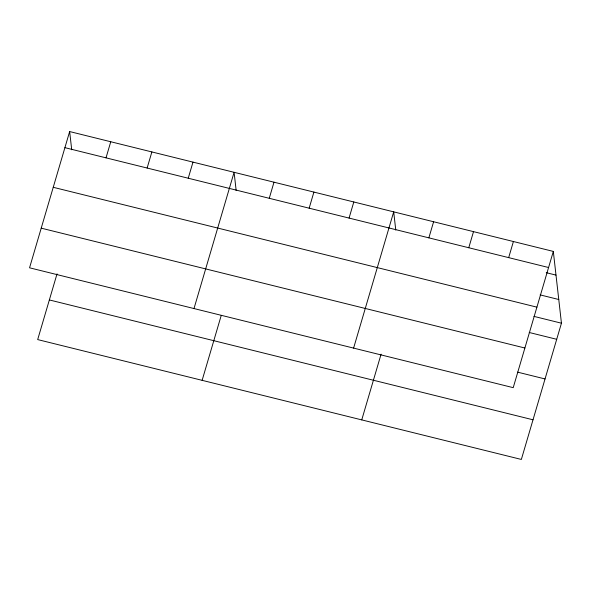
<?xml version="1.0" encoding="UTF-8"?>
<svg xmlns="http://www.w3.org/2000/svg" width="591" height="591" viewBox="0 0 591 591"><rect width="100%" height="100%" fill="white"/><g stroke="black" fill="none" stroke-linecap="round" stroke-linejoin="round"><path stroke-width="0.89" d="M69.649 131.557L29.55 267.804L513.217 387.659L553.316 251.411L69.649 131.557L71.718 149.782M57.032 273.869L37.684 339.589L521.351 459.443L561.45 323.196L553.316 251.411M106.018 157.849L110.761 141.744M147.129 168.036L151.872 151.931M188.241 178.223L192.984 162.119M193.996 308.554L234.095 172.306L236.164 190.531M202.129 380.338L221.219 315.491M269.26 198.295L273.995 182.191M309.159 208.187L313.902 192.082M349.067 218.072L353.802 201.967M353.603 348.106L393.702 211.859L395.771 230.084M361.744 419.891L381.084 354.172M428.867 237.848L433.609 221.743M468.774 247.74L473.509 231.635M508.674 257.624L513.409 241.52M64.907 147.661L548.574 267.516M546.247 272.687L555.998 275.103M540.144 294.894L558.768 299.511M53.242 187.303L536.909 307.157M533.961 316.384L561.45 323.196M529.226 332.489L556.707 339.3M41.222 228.156L524.882 348.01M517.553 372.138L545.042 378.949M49.356 299.94L533.023 419.795"/></g></svg>
